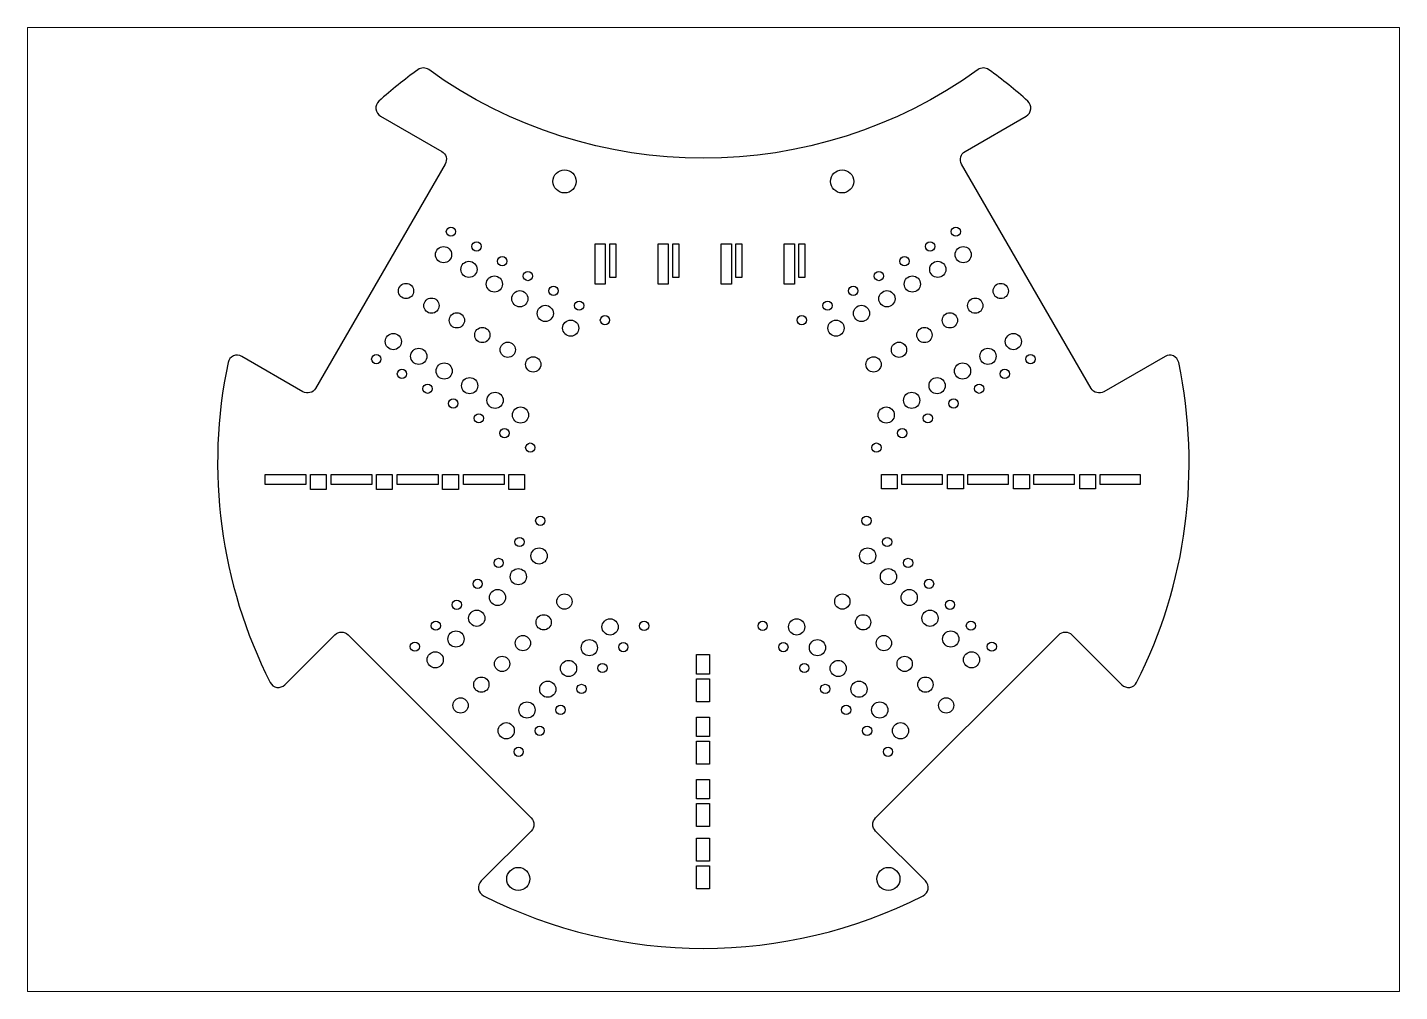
# Paper-space layout 'Layout1' of a CAD drawing. Header units: millimetres. Extents: x -3 to 293, y -3 to 206.
# The model-space entities are those that its viewports show. They can reach past a viewport. Long polylines and large blocks are cut down to what shows.
import ezdxf

# ---------------------------------------------------------------- set-up
doc = ezdxf.new("R2010")
doc.units = ezdxf.units.MM

msp = doc.modelspace()

# ---------------------------------------------------------------- linework, layer by layer
msp.add_lwpolyline([(-30.21, -104.5, 0.170931), (38.95, -95.39, 0.510076), (39.45, -92.2), (28.65, -81.39, -0.414214), (28.65, -78.56), (68.25, -38.97, -0.414214), (71.08, -38.97), (81.88, -49.77, 0.510076), (85.08, -49.26, 0.239154), (85.08, 45.75, 0.510076), (81.88, 46.26), (71.08, 35.45, -0.414214), (68.25, 35.45), (28.65, 75.05, -0.414214), (28.65, 77.88), (39.45, 88.69, 0.510076), (38.95, 91.88, 0.170931), (-30.21, 100.99, 0.510076), (-31.53, 98.03), (-23.89, 84.8, -0.414214), (-24.62, 82.07), (-73.12, 54.07, -0.414214), (-75.85, 54.8), (-83.49, 68.03, 0.510076), (-86.71, 68.37, 0.025763), (-93.51, 59.96, 0.323763), (-93.52, 57.61, -0.322639), (-93.52, -61.12, 0.323763), (-93.51, -63.47, 0.025763), (-86.71, -71.88, 0.510076), (-83.49, -71.54), (-75.85, -58.31, -0.414214), (-73.12, -57.58), (-24.62, -85.58, -0.414214), (-23.89, -88.31), (-31.53, -101.54, 0.510076)], format="xyb", close=True)
for points in [[(-3.83, 83.99), (-6.03, 83.99), (-6.03, 92.69), (-3.83, 92.69)], [(-6.03, 82.99), (-2.93, 82.99), (-2.93, 79.59), (-6.03, 79.59)], [(-3.83, 69.71), (-6.03, 69.71), (-6.03, 78.41), (-3.83, 78.41)], [(-6.03, 68.71), (-2.93, 68.71), (-2.93, 65.31), (-6.03, 65.31)], [(-3.83, 55.44), (-6.03, 55.44), (-6.03, 64.14), (-3.83, 64.14)], [(-6.03, 54.44), (-2.93, 54.44), (-2.93, 51.04), (-6.03, 51.04)], [(-3.83, 49.86), (-3.83, 41.16), (-6.03, 41.16), (-6.03, 49.86)], [(-2.93, 36.76), (-6.03, 36.76), (-6.03, 40.16), (-2.93, 40.16)], [(-48.62, 20.21), (-48.62, 18.91), (-55.87, 18.91), (-55.87, 20.21)], [(-47.12, 15.71), (-55.87, 15.71), (-55.87, 17.91), (-47.12, 17.91)], [(-48.62, 6.59), (-48.62, 5.29), (-55.87, 5.29), (-55.87, 6.59)], [(-47.12, 2.09), (-55.87, 2.09), (-55.87, 4.29), (-47.12, 4.29)], [(32.94, -0.44), (37.14, -0.44), (37.14, -3.24), (32.94, -3.24)], [(38.14, -3.24), (38.14, -0.44), (43.14, -0.44), (43.14, -3.24)], [(46.43, -0.44), (50.63, -0.44), (50.63, -3.24), (46.43, -3.24)], [(51.63, -3.24), (51.63, -0.44), (56.63, -0.44), (56.63, -3.24)], [(59.92, -0.44), (64.12, -0.44), (64.12, -3.24), (59.92, -3.24)], [(65.12, -3.24), (65.12, -0.44), (70.12, -0.44), (70.12, -3.24)], [(72.61, -0.44), (77.61, -0.44), (77.61, -3.24), (72.61, -3.24)], [(83.61, -3.24), (78.61, -3.24), (78.61, -0.44), (83.61, -0.44)], [(-48.62, -7.03), (-48.62, -8.33), (-55.87, -8.33), (-55.87, -7.03)], [(-47.12, -11.53), (-55.87, -11.53), (-55.87, -9.33), (-47.12, -9.33)], [(-48.62, -20.65), (-48.62, -21.95), (-55.87, -21.95), (-55.87, -20.65)], [(-47.12, -25.15), (-55.87, -25.15), (-55.87, -22.95), (-47.12, -22.95)], [(-2.73, -40.44), (-2.73, -43.84), (-6.03, -43.84), (-6.03, -40.44)], [(-3.83, -44.84), (-3.83, -53.64), (-6.03, -53.64), (-6.03, -44.84)], [(-2.73, -54.71), (-2.73, -58.11), (-6.03, -58.11), (-6.03, -54.71)], [(-3.83, -67.91), (-6.03, -67.91), (-6.03, -59.11), (-3.83, -59.11)], [(-2.73, -68.99), (-2.73, -72.39), (-6.03, -72.39), (-6.03, -68.99)], [(-3.83, -73.39), (-3.83, -82.19), (-6.03, -82.19), (-6.03, -73.39)], [(-2.73, -83.27), (-2.73, -86.67), (-6.03, -86.67), (-6.03, -83.27)], [(-3.83, -87.67), (-3.83, -96.47), (-6.03, -96.47), (-6.03, -87.67)]]:
    msp.add_lwpolyline(points, close=True)
for centre, radius in [((-30.94, 68.95), 1), ((-34.73, 65.26), 1.75), ((-45.67, 62.52), 1.65), ((-27.74, 63.4), 1), ((-31.55, 59.76), 1.75), ((31.22, 60.6), 1), ((-42.5, 57.02), 1.65), ((-24.54, 57.86), 1), ((26.69, 56.08), 1), ((34.06, 56.21), 1.75), ((-58.5, 52.81), 1), ((-53.52, 54.41), 1.75), ((-28.38, 54.27), 1.75), ((29.57, 51.72), 1.75), ((-50.34, 48.91), 1.75), ((-39.32, 51.53), 1.65), ((-25.2, 48.77), 1.75), ((-21.34, 52.32), 1), ((22.17, 51.55), 1), ((43.92, 50.73), 1.65), ((-55.3, 47.26), 1), ((-36.15, 46.03), 1.65), ((-18.14, 46.78), 1), ((17.64, 47.03), 1), ((25.08, 47.23), 1.75), ((39.43, 46.24), 1.65), ((-47.17, 43.42), 1.75), ((-22.03, 43.27), 1.75), ((-52.1, 41.72), 1), ((-32.97, 40.53), 1.65), ((-14.94, 41.23), 1), ((13.12, 42.5), 1), ((20.59, 42.74), 1.75), ((34.94, 41.75), 1.65), ((49.4, 40.86), 1.75), ((-43.99, 37.92), 1.75), ((-18.85, 37.77), 1.75), ((8.59, 37.97), 1), ((16.1, 38.25), 1.75), ((30.45, 37.26), 1.65), ((53.94, 38.16), 1), ((81.44, 38.24), 2.5), ((-48.9, 36.18), 1), ((-29.8, 35.03), 1.65), ((-11.81, 35.65), 1), ((44.91, 36.37), 1.75), ((-40.82, 32.42), 1.75), ((4.01, 33.5), 1), ((11.61, 33.76), 1.75), ((25.96, 32.77), 1.65), ((40.42, 31.88), 1.75), ((49.41, 33.64), 1), ((-69.36, 28.24), 2.5), ((-45.7, 30.64), 1), ((21.47, 28.28), 1.65), ((44.89, 29.11), 1), ((-37.64, 26.92), 1.75), ((35.93, 27.39), 1.75), ((-42.5, 25.09), 1), ((31.44, 22.9), 1.75), ((40.36, 24.59), 1), ((35.84, 20.06), 1), ((-39.36, 19.52), 1), ((26.95, 18.41), 1.75), ((31.31, 15.54), 1), ((26.73, 11.06), 1), ((26.73, -14.57), 1), ((26.95, -21.92), 1.75), ((31.31, -19.05), 1), ((-39.36, -23.03), 1), ((35.84, -23.57), 1), ((31.44, -26.41), 1.75), ((-69.36, -31.76), 2.5), ((-42.5, -28.6), 1), ((-37.64, -30.43), 1.75), ((35.93, -30.9), 1.75), ((40.36, -28.1), 1), ((21.47, -31.79), 1.65), ((44.89, -32.62), 1), ((-45.7, -34.15), 1), ((-40.82, -35.93), 1.75), ((11.61, -37.27), 1.75), ((25.96, -36.28), 1.65), ((40.42, -35.39), 1.75), ((-29.8, -38.54), 1.65), ((-11.81, -39.17), 1), ((4.01, -37.01), 1), ((44.91, -39.88), 1.75), ((49.41, -37.15), 1), ((-48.9, -39.69), 1), ((-43.99, -41.43), 1.75), ((-18.85, -41.28), 1.75), ((8.59, -41.49), 1), ((16.1, -41.76), 1.75), ((30.45, -40.77), 1.65), ((53.94, -41.68), 1), ((81.44, -41.76), 2.5), ((-52.1, -45.23), 1), ((-32.97, -44.04), 1.65), ((-14.94, -44.74), 1), ((34.94, -45.26), 1.65), ((49.4, -44.37), 1.75), ((-47.17, -46.93), 1.75), ((-22.03, -46.78), 1.75), ((13.12, -46.01), 1), ((20.59, -46.25), 1.75), ((-55.3, -50.78), 1), ((-36.15, -49.54), 1.65), ((-18.14, -50.29), 1), ((17.64, -50.54), 1), ((25.08, -50.74), 1.75), ((39.43, -49.75), 1.65), ((-50.34, -52.43), 1.75), ((-39.32, -55.04), 1.65), ((-25.2, -52.28), 1.75), ((43.92, -54.24), 1.65), ((-58.5, -56.32), 1), ((-53.52, -57.92), 1.75), ((-28.38, -57.78), 1.75), ((-21.34, -55.83), 1), ((22.17, -55.06), 1), ((29.57, -55.23), 1.75), ((-42.5, -60.54), 1.65), ((26.69, -59.59), 1), ((34.06, -59.72), 1.75), ((-31.55, -63.28), 1.75), ((-24.54, -61.37), 1), ((-45.67, -66.03), 1.65), ((31.22, -64.11), 1), ((-34.73, -68.77), 1.75), ((-27.74, -66.91), 1), ((-30.94, -72.46), 1)]:
    msp.add_circle(centre, radius)

psp = doc.layouts.get("Layout1")

# ---------------------------------------------------------------- viewports
at = {"layer": '0', "view_target_point": (1.05, -1.76), "view_twist_angle": 270}
psp.add_viewport(center=(144.82, 101.68), size=(296.59, 208.4263), view_center_point=(2.19, -0.52), view_height=208.4263, dxfattribs=at)

doc.saveas('drawing.dxf')
